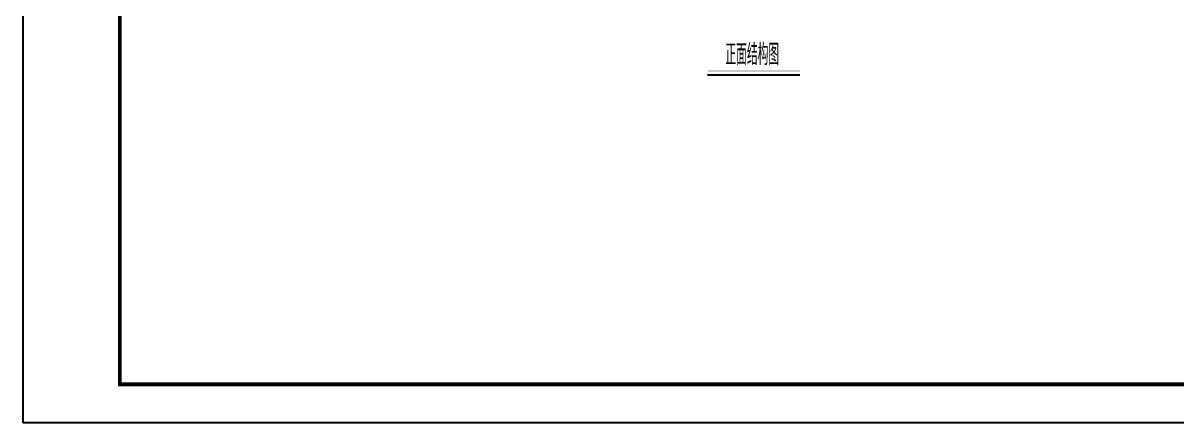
# Model space of a CAD drawing. Header units: millimetres. Extents: x 25940 to 26781, y -9515 to -8921.
# Drawn here: x 25939.7 to 26237.8, y -9515.2 to -9411.8 of the extents above; entities that cross this region are included whole.
import ezdxf
from ezdxf.enums import TextEntityAlignment as Align

# ---------------------------------------------------------------- set-up
doc = ezdxf.new("R2010")
doc.units = ezdxf.units.MM
doc.header["$LTSCALE"] = 10
doc.styles.get("Standard").update_dxf_attribs({"font": 'SIMPLEX.shx', "width": 0.7, "bigfont": 'gbhzfs.shx'})

# ---------------------------------------------------------------- blocks, each defined once
blk = doc.blocks.new('GWTKA1')
for p, q in [((21789.71, -9765.88), (21789.71, -9171.88)), ((22630.71, -9765.88), (21789.71, -9765.88))]:
    blk.add_line(p, q)
at = {"const_width": 1}
blk.add_lwpolyline([(21814.71, -9755.88), (21814.71, -9181.88), (22620.71, -9181.88), (22620.71, -9755.88), (21814.71, -9755.88)], dxfattribs=at)

msp = doc.modelspace()

# ---------------------------------------------------------------- linework, layer by layer
msp.add_line((26116.52270638, -9425.2099858), (26140.33068269, -9425.2099858))
msp.add_trace([(26116.52270638, -9423.9599858), (26116.52270638, -9424.4599858), (26140.42663084, -9423.9599858), (26140.42663084, -9424.4599858)])

# ---------------------------------------------------------------- block references
msp.add_blockref('GWTKA1', (4149.97349128, 250.64290486))

# ---------------------------------------------------------------- texts
at = {"width": 0.7}
msp.add_text('\\M+5D5FD\\M+5C3E6\\M+5BDE1\\M+5B9B9\\M+5CDBC', height=5.5, dxfattribs=at).set_placement((26128.06967439, -9419.66722085), align=Align.MIDDLE)

doc.saveas('drawing.dxf')
